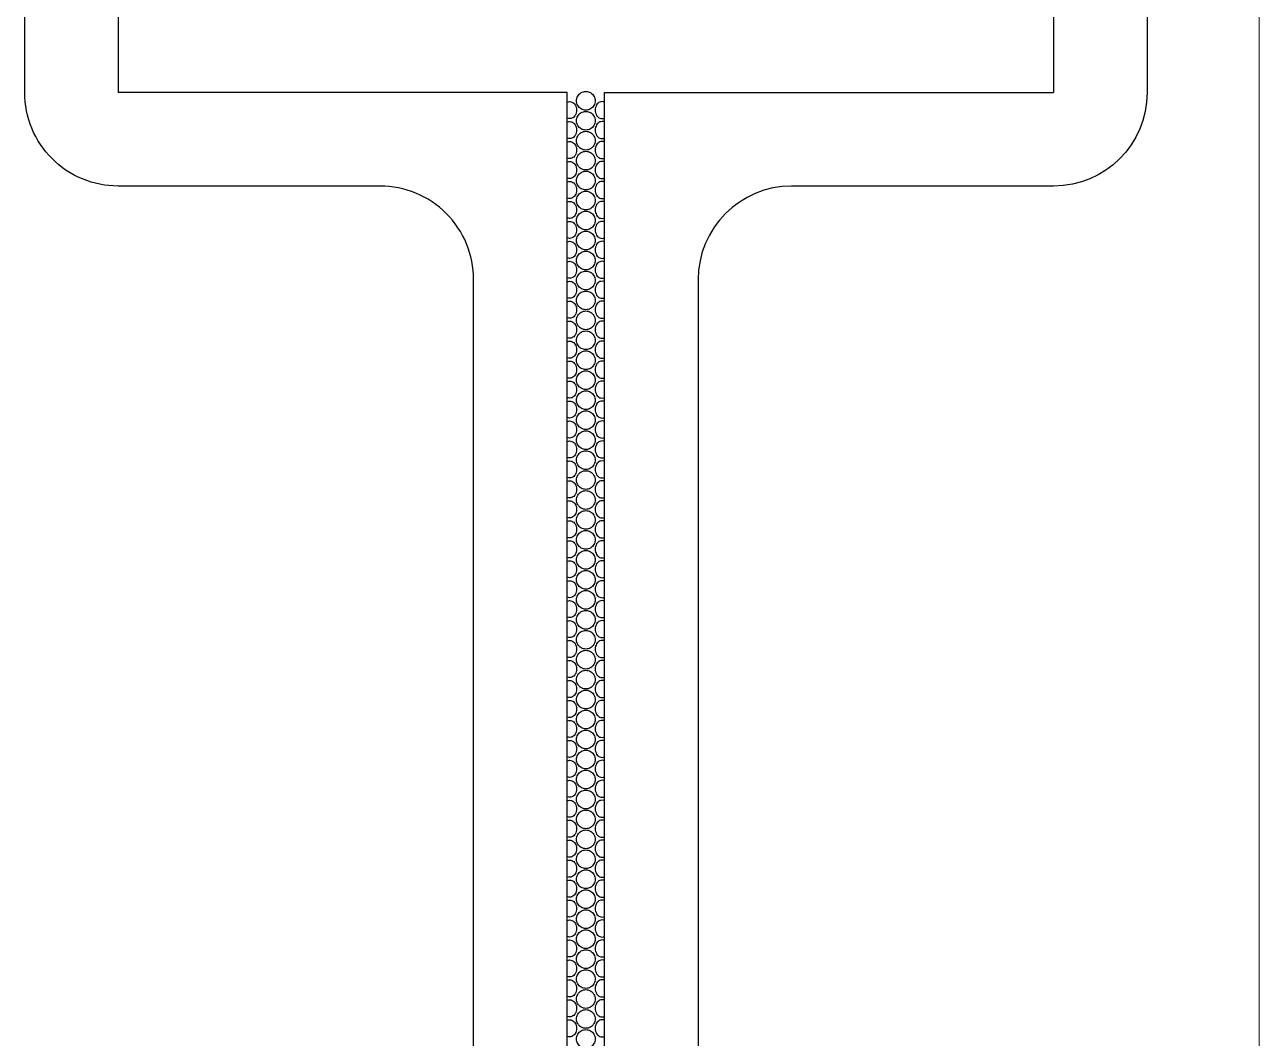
# Model space of a CAD drawing. Header units: millimetres. Extents: x 0 to 40, y 0 to 70.
# Drawn here: x 33.4 to 40, y 16.34 to 21.76 of the extents above; entities that cross this region are included whole.
import ezdxf

# ---------------------------------------------------------------- set-up
doc = ezdxf.new("R2010")
doc.units = ezdxf.units.MM
for name, color, linetype in [('Al Foil', 2, 'Continuous'), ('Cut Through All', 3, 'Continuous'), ('DEF POINTS', 7, 'Continuous')]:
    doc.layers.add(name, color=color, linetype=linetype)

msp = doc.modelspace()

# ---------------------------------------------------------------- linework, layer by layer
at = {"layer": 'Al Foil', "linetype": 'Continuous', "lineweight": 0}
msp.add_line((40, 70), (40, 0), dxfattribs=at)
at = {"layer": 'Al Foil'}
for p, q in [((33.9, 31.4), (33.9, 21.4)), ((38.9, 31.4), (38.9, 21.4)), ((36.3, 21.4), (33.9, 21.4)), ((36.3, 12.5), (36.3, 21.4)), ((36.5, 12.5), (36.5, 21.4)), ((36.5, 21.4), (38.9, 21.4))]:
    msp.add_line(p, q, dxfattribs=at)
for points in [[(36.45, 21.3559, -0.131652), (36.4433, 21.3309, -0.131652), (36.425, 21.3126, -0.131652), (36.4, 21.3059, -0.131652), (36.375, 21.3126, -0.131652), (36.3567, 21.3309, -0.131652), (36.35, 21.3559, -0.131652), (36.3567, 21.3809, -0.131652), (36.375, 21.3992, -0.131652), (36.4, 21.4059, -0.131652), (36.425, 21.3992, -0.131652), (36.4433, 21.3809, -0.131652)], [(36.45, 21.2492, -0.131652), (36.4433, 21.2242, -0.131652), (36.425, 21.2059, -0.131652), (36.4, 21.1992, -0.131652), (36.375, 21.2059, -0.131652), (36.3567, 21.2242, -0.131652), (36.35, 21.2492, -0.131652), (36.3567, 21.2742, -0.131652), (36.375, 21.2925, -0.131652), (36.4, 21.2992, -0.131652), (36.425, 21.2925, -0.131652), (36.4433, 21.2742, -0.131652)], [(36.45, 21.1425, -0.131652), (36.4433, 21.1175, -0.131652), (36.425, 21.0992, -0.131652), (36.4, 21.0925, -0.131652), (36.375, 21.0992, -0.131652), (36.3567, 21.1175, -0.131652), (36.35, 21.1425, -0.131652), (36.3567, 21.1675, -0.131652), (36.375, 21.1858, -0.131652), (36.4, 21.1925, -0.131652), (36.425, 21.1858, -0.131652), (36.4433, 21.1675, -0.131652)], [(36.45, 21.0358, -0.131652), (36.4433, 21.0108, -0.131652), (36.425, 20.9925, -0.131652), (36.4, 20.9858, -0.131652), (36.375, 20.9925, -0.131652), (36.3567, 21.0108, -0.131652), (36.35, 21.0358, -0.131652), (36.3567, 21.0608, -0.131652), (36.375, 21.0791, -0.131652), (36.4, 21.0858, -0.131652), (36.425, 21.0791, -0.131652), (36.4433, 21.0608, -0.131652)], [(36.45, 20.9291, -0.131652), (36.4433, 20.9041, -0.131652), (36.425, 20.8858, -0.131652), (36.4, 20.8791, -0.131652), (36.375, 20.8858, -0.131652), (36.3567, 20.9041, -0.131652), (36.35, 20.9291, -0.131652), (36.3567, 20.9541, -0.131652), (36.375, 20.9724, -0.131652), (36.4, 20.9791, -0.131652), (36.425, 20.9724, -0.131652), (36.4433, 20.9541, -0.131652)], [(36.45, 20.8224, -0.131652), (36.4433, 20.7974, -0.131652), (36.425, 20.7791, -0.131652), (36.4, 20.7724, -0.131652), (36.375, 20.7791, -0.131652), (36.3567, 20.7974, -0.131652), (36.35, 20.8224, -0.131652), (36.3567, 20.8474, -0.131652), (36.375, 20.8657, -0.131652), (36.4, 20.8724, -0.131652), (36.425, 20.8657, -0.131652), (36.4433, 20.8474, -0.131652)], [(36.45, 20.7157, -0.131652), (36.4433, 20.6907, -0.131652), (36.425, 20.6724, -0.131652), (36.4, 20.6657, -0.131652), (36.375, 20.6724, -0.131652), (36.3567, 20.6907, -0.131652), (36.35, 20.7157, -0.131652), (36.3567, 20.7407, -0.131652), (36.375, 20.759, -0.131652), (36.4, 20.7657, -0.131652), (36.425, 20.759, -0.131652), (36.4433, 20.7407, -0.131652)], [(36.45, 20.609, -0.131652), (36.4433, 20.584, -0.131652), (36.425, 20.5657, -0.131652), (36.4, 20.559, -0.131652), (36.375, 20.5657, -0.131652), (36.3567, 20.584, -0.131652), (36.35, 20.609, -0.131652), (36.3567, 20.634, -0.131652), (36.375, 20.6523, -0.131652), (36.4, 20.659, -0.131652), (36.425, 20.6523, -0.131652), (36.4433, 20.634, -0.131652)], [(36.45, 20.5023, -0.131652), (36.4433, 20.4773, -0.131652), (36.425, 20.459, -0.131652), (36.4, 20.4523, -0.131652), (36.375, 20.459, -0.131652), (36.3567, 20.4773, -0.131652), (36.35, 20.5023, -0.131652), (36.3567, 20.5273, -0.131652), (36.375, 20.5456, -0.131652), (36.4, 20.5523, -0.131652), (36.425, 20.5456, -0.131652), (36.4433, 20.5273, -0.131652)], [(36.45, 20.3956, -0.131652), (36.4433, 20.3706, -0.131652), (36.425, 20.3523, -0.131652), (36.4, 20.3456, -0.131652), (36.375, 20.3523, -0.131652), (36.3567, 20.3706, -0.131652), (36.35, 20.3956, -0.131652), (36.3567, 20.4206, -0.131652), (36.375, 20.4389, -0.131652), (36.4, 20.4456, -0.131652), (36.425, 20.4389, -0.131652), (36.4433, 20.4206, -0.131652)], [(36.45, 20.2889, -0.131652), (36.4433, 20.2639, -0.131652), (36.425, 20.2456, -0.131652), (36.4, 20.2389, -0.131652), (36.375, 20.2456, -0.131652), (36.3567, 20.2639, -0.131652), (36.35, 20.2889, -0.131652), (36.3567, 20.3139, -0.131652), (36.375, 20.3322, -0.131652), (36.4, 20.3389, -0.131652), (36.425, 20.3322, -0.131652), (36.4433, 20.3139, -0.131652)], [(36.45, 20.1822, -0.131652), (36.4433, 20.1572, -0.131652), (36.425, 20.1389, -0.131652), (36.4, 20.1322, -0.131652), (36.375, 20.1389, -0.131652), (36.3567, 20.1572, -0.131652), (36.35, 20.1822, -0.131652), (36.3567, 20.2072, -0.131652), (36.375, 20.2255, -0.131652), (36.4, 20.2322, -0.131652), (36.425, 20.2255, -0.131652), (36.4433, 20.2072, -0.131652)], [(36.45, 20.0755, -0.131652), (36.4433, 20.0505, -0.131652), (36.425, 20.0322, -0.131652), (36.4, 20.0255, -0.131652), (36.375, 20.0322, -0.131652), (36.3567, 20.0505, -0.131652), (36.35, 20.0755, -0.131652), (36.3567, 20.1005, -0.131652), (36.375, 20.1188, -0.131652), (36.4, 20.1255, -0.131652), (36.425, 20.1188, -0.131652), (36.4433, 20.1005, -0.131652)], [(36.45, 19.9688, -0.131652), (36.4433, 19.9438, -0.131652), (36.425, 19.9255, -0.131652), (36.4, 19.9188, -0.131652), (36.375, 19.9255, -0.131652), (36.3567, 19.9438, -0.131652), (36.35, 19.9688, -0.131652), (36.3567, 19.9938, -0.131652), (36.375, 20.0121, -0.131652), (36.4, 20.0188, -0.131652), (36.425, 20.0121, -0.131652), (36.4433, 19.9938, -0.131652)], [(36.45, 19.8621, -0.131652), (36.4433, 19.8371, -0.131652), (36.425, 19.8188, -0.131652), (36.4, 19.8121, -0.131652), (36.375, 19.8188, -0.131652), (36.3567, 19.8371, -0.131652), (36.35, 19.8621, -0.131652), (36.3567, 19.8871, -0.131652), (36.375, 19.9054, -0.131652), (36.4, 19.9121, -0.131652), (36.425, 19.9054, -0.131652), (36.4433, 19.8871, -0.131652)], [(36.45, 19.7554, -0.131652), (36.4433, 19.7304, -0.131652), (36.425, 19.7121, -0.131652), (36.4, 19.7054, -0.131652), (36.375, 19.7121, -0.131652), (36.3567, 19.7304, -0.131652), (36.35, 19.7554, -0.131652), (36.3567, 19.7804, -0.131652), (36.375, 19.7987, -0.131652), (36.4, 19.8054, -0.131652), (36.425, 19.7987, -0.131652), (36.4433, 19.7804, -0.131652)], [(36.45, 19.6487, -0.131652), (36.4433, 19.6237, -0.131652), (36.425, 19.6054, -0.131652), (36.4, 19.5987, -0.131652), (36.375, 19.6054, -0.131652), (36.3567, 19.6237, -0.131652), (36.35, 19.6487, -0.131652), (36.3567, 19.6737, -0.131652), (36.375, 19.692, -0.131652), (36.4, 19.6987, -0.131652), (36.425, 19.692, -0.131652), (36.4433, 19.6737, -0.131652)], [(36.45, 19.542, -0.131652), (36.4433, 19.517, -0.131652), (36.425, 19.4987, -0.131652), (36.4, 19.492, -0.131652), (36.375, 19.4987, -0.131652), (36.3567, 19.517, -0.131652), (36.35, 19.542, -0.131652), (36.3567, 19.567, -0.131652), (36.375, 19.5853, -0.131652), (36.4, 19.592, -0.131652), (36.425, 19.5853, -0.131652), (36.4433, 19.567, -0.131652)], [(36.45, 19.4353, -0.131652), (36.4433, 19.4103, -0.131652), (36.425, 19.392, -0.131652), (36.4, 19.3853, -0.131652), (36.375, 19.392, -0.131652), (36.3567, 19.4103, -0.131652), (36.35, 19.4353, -0.131652), (36.3567, 19.4603, -0.131652), (36.375, 19.4786, -0.131652), (36.4, 19.4853, -0.131652), (36.425, 19.4786, -0.131652), (36.4433, 19.4603, -0.131652)], [(36.45, 19.3286, -0.131652), (36.4433, 19.3036, -0.131652), (36.425, 19.2853, -0.131652), (36.4, 19.2786, -0.131652), (36.375, 19.2853, -0.131652), (36.3567, 19.3036, -0.131652), (36.35, 19.3286, -0.131652), (36.3567, 19.3536, -0.131652), (36.375, 19.3719, -0.131652), (36.4, 19.3786, -0.131652), (36.425, 19.3719, -0.131652), (36.4433, 19.3536, -0.131652)], [(36.45, 19.2219, -0.131652), (36.4433, 19.1969, -0.131652), (36.425, 19.1786, -0.131652), (36.4, 19.1719, -0.131652), (36.375, 19.1786, -0.131652), (36.3567, 19.1969, -0.131652), (36.35, 19.2219, -0.131652), (36.3567, 19.2469, -0.131652), (36.375, 19.2652, -0.131652), (36.4, 19.2719, -0.131652), (36.425, 19.2652, -0.131652), (36.4433, 19.2469, -0.131652)], [(36.45, 19.1152, -0.131652), (36.4433, 19.0902, -0.131652), (36.425, 19.0719, -0.131652), (36.4, 19.0652, -0.131652), (36.375, 19.0719, -0.131652), (36.3567, 19.0902, -0.131652), (36.35, 19.1152, -0.131652), (36.3567, 19.1402, -0.131652), (36.375, 19.1585, -0.131652), (36.4, 19.1652, -0.131652), (36.425, 19.1585, -0.131652), (36.4433, 19.1402, -0.131652)], [(36.45, 19.0085, -0.131652), (36.4433, 18.9835, -0.131652), (36.425, 18.9652, -0.131652), (36.4, 18.9585, -0.131652), (36.375, 18.9652, -0.131652), (36.3567, 18.9835, -0.131652), (36.35, 19.0085, -0.131652), (36.3567, 19.0335, -0.131652), (36.375, 19.0518, -0.131652), (36.4, 19.0585, -0.131652), (36.425, 19.0518, -0.131652), (36.4433, 19.0335, -0.131652)], [(36.45, 18.9018, -0.131652), (36.4433, 18.8768, -0.131652), (36.425, 18.8585, -0.131652), (36.4, 18.8518, -0.131652), (36.375, 18.8585, -0.131652), (36.3567, 18.8768, -0.131652), (36.35, 18.9018, -0.131652), (36.3567, 18.9268, -0.131652), (36.375, 18.9451, -0.131652), (36.4, 18.9518, -0.131652), (36.425, 18.9451, -0.131652), (36.4433, 18.9268, -0.131652)], [(36.45, 18.7951, -0.131652), (36.4433, 18.7701, -0.131652), (36.425, 18.7518, -0.131652), (36.4, 18.7451, -0.131652), (36.375, 18.7518, -0.131652), (36.3567, 18.7701, -0.131652), (36.35, 18.7951, -0.131652), (36.3567, 18.8201, -0.131652), (36.375, 18.8384, -0.131652), (36.4, 18.8451, -0.131652), (36.425, 18.8384, -0.131652), (36.4433, 18.8201, -0.131652)], [(36.45, 18.6884, -0.131652), (36.4433, 18.6634, -0.131652), (36.425, 18.6451, -0.131652), (36.4, 18.6384, -0.131652), (36.375, 18.6451, -0.131652), (36.3567, 18.6634, -0.131652), (36.35, 18.6884, -0.131652), (36.3567, 18.7134, -0.131652), (36.375, 18.7317, -0.131652), (36.4, 18.7384, -0.131652), (36.425, 18.7317, -0.131652), (36.4433, 18.7134, -0.131652)], [(36.45, 18.5817, -0.131652), (36.4433, 18.5567, -0.131652), (36.425, 18.5384, -0.131652), (36.4, 18.5317, -0.131652), (36.375, 18.5384, -0.131652), (36.3567, 18.5567, -0.131652), (36.35, 18.5817, -0.131652), (36.3567, 18.6067, -0.131652), (36.375, 18.625, -0.131652), (36.4, 18.6317, -0.131652), (36.425, 18.625, -0.131652), (36.4433, 18.6067, -0.131652)], [(36.45, 18.475, -0.131652), (36.4433, 18.45, -0.131652), (36.425, 18.4317, -0.131652), (36.4, 18.425, -0.131652), (36.375, 18.4317, -0.131652), (36.3567, 18.45, -0.131652), (36.35, 18.475, -0.131652), (36.3567, 18.5, -0.131652), (36.375, 18.5183, -0.131652), (36.4, 18.525, -0.131652), (36.425, 18.5183, -0.131652), (36.4433, 18.5, -0.131652)], [(36.45, 18.3683, -0.131652), (36.4433, 18.3433, -0.131652), (36.425, 18.325, -0.131652), (36.4, 18.3183, -0.131652), (36.375, 18.325, -0.131652), (36.3567, 18.3433, -0.131652), (36.35, 18.3683, -0.131652), (36.3567, 18.3933, -0.131652), (36.375, 18.4116, -0.131652), (36.4, 18.4183, -0.131652), (36.425, 18.4116, -0.131652), (36.4433, 18.3933, -0.131652)], [(36.45, 18.2616, -0.131652), (36.4433, 18.2366, -0.131652), (36.425, 18.2183, -0.131652), (36.4, 18.2116, -0.131652), (36.375, 18.2183, -0.131652), (36.3567, 18.2366, -0.131652), (36.35, 18.2616, -0.131652), (36.3567, 18.2866, -0.131652), (36.375, 18.3049, -0.131652), (36.4, 18.3116, -0.131652), (36.425, 18.3049, -0.131652), (36.4433, 18.2866, -0.131652)], [(36.45, 18.1549, -0.131652), (36.4433, 18.1299, -0.131652), (36.425, 18.1116, -0.131652), (36.4, 18.1049, -0.131652), (36.375, 18.1116, -0.131652), (36.3567, 18.1299, -0.131652), (36.35, 18.1549, -0.131652), (36.3567, 18.1799, -0.131652), (36.375, 18.1982, -0.131652), (36.4, 18.2049, -0.131652), (36.425, 18.1982, -0.131652), (36.4433, 18.1799, -0.131652)], [(36.45, 18.0482, -0.131652), (36.4433, 18.0232, -0.131652), (36.425, 18.0049, -0.131652), (36.4, 17.9982, -0.131652), (36.375, 18.0049, -0.131652), (36.3567, 18.0232, -0.131652), (36.35, 18.0482, -0.131652), (36.3567, 18.0732, -0.131652), (36.375, 18.0915, -0.131652), (36.4, 18.0982, -0.131652), (36.425, 18.0915, -0.131652), (36.4433, 18.0732, -0.131652)], [(36.45, 17.9415, -0.131652), (36.4433, 17.9165, -0.131652), (36.425, 17.8982, -0.131652), (36.4, 17.8915, -0.131652), (36.375, 17.8982, -0.131652), (36.3567, 17.9165, -0.131652), (36.35, 17.9415, -0.131652), (36.3567, 17.9665, -0.131652), (36.375, 17.9848, -0.131652), (36.4, 17.9915, -0.131652), (36.425, 17.9848, -0.131652), (36.4433, 17.9665, -0.131652)], [(36.45, 17.8348, -0.131652), (36.4433, 17.8098, -0.131652), (36.425, 17.7915, -0.131652), (36.4, 17.7848, -0.131652), (36.375, 17.7915, -0.131652), (36.3567, 17.8098, -0.131652), (36.35, 17.8348, -0.131652), (36.3567, 17.8598, -0.131652), (36.375, 17.8781, -0.131652), (36.4, 17.8848, -0.131652), (36.425, 17.8781, -0.131652), (36.4433, 17.8598, -0.131652)], [(36.45, 17.7281, -0.131652), (36.4433, 17.7031, -0.131652), (36.425, 17.6848, -0.131652), (36.4, 17.6781, -0.131652), (36.375, 17.6848, -0.131652), (36.3567, 17.7031, -0.131652), (36.35, 17.7281, -0.131652), (36.3567, 17.7531, -0.131652), (36.375, 17.7714, -0.131652), (36.4, 17.7781, -0.131652), (36.425, 17.7714, -0.131652), (36.4433, 17.7531, -0.131652)], [(36.45, 17.6214, -0.131652), (36.4433, 17.5964, -0.131652), (36.425, 17.5781, -0.131652), (36.4, 17.5714, -0.131652), (36.375, 17.5781, -0.131652), (36.3567, 17.5964, -0.131652), (36.35, 17.6214, -0.131652), (36.3567, 17.6464, -0.131652), (36.375, 17.6647, -0.131652), (36.4, 17.6714, -0.131652), (36.425, 17.6647, -0.131652), (36.4433, 17.6464, -0.131652)], [(36.45, 17.5147, -0.131652), (36.4433, 17.4897, -0.131652), (36.425, 17.4714, -0.131652), (36.4, 17.4647, -0.131652), (36.375, 17.4714, -0.131652), (36.3567, 17.4897, -0.131652), (36.35, 17.5147, -0.131652), (36.3567, 17.5397, -0.131652), (36.375, 17.558, -0.131652), (36.4, 17.5647, -0.131652), (36.425, 17.558, -0.131652), (36.4433, 17.5397, -0.131652)], [(36.45, 17.408, -0.131652), (36.4433, 17.383, -0.131652), (36.425, 17.3647, -0.131652), (36.4, 17.358, -0.131652), (36.375, 17.3647, -0.131652), (36.3567, 17.383, -0.131652), (36.35, 17.408, -0.131652), (36.3567, 17.433, -0.131652), (36.375, 17.4513, -0.131652), (36.4, 17.458, -0.131652), (36.425, 17.4513, -0.131652), (36.4433, 17.433, -0.131652)], [(36.45, 17.3013, -0.131652), (36.4433, 17.2763, -0.131652), (36.425, 17.258, -0.131652), (36.4, 17.2513, -0.131652), (36.375, 17.258, -0.131652), (36.3567, 17.2763, -0.131652), (36.35, 17.3013, -0.131652), (36.3567, 17.3263, -0.131652), (36.375, 17.3446, -0.131652), (36.4, 17.3513, -0.131652), (36.425, 17.3446, -0.131652), (36.4433, 17.3263, -0.131652)], [(36.45, 17.1946, -0.131652), (36.4433, 17.1696, -0.131652), (36.425, 17.1513, -0.131652), (36.4, 17.1446, -0.131652), (36.375, 17.1513, -0.131652), (36.3567, 17.1696, -0.131652), (36.35, 17.1946, -0.131652), (36.3567, 17.2196, -0.131652), (36.375, 17.2379, -0.131652), (36.4, 17.2446, -0.131652), (36.425, 17.2379, -0.131652), (36.4433, 17.2196, -0.131652)], [(36.45, 17.0879, -0.131652), (36.4433, 17.0629, -0.131652), (36.425, 17.0446, -0.131652), (36.4, 17.0379, -0.131652), (36.375, 17.0446, -0.131652), (36.3567, 17.0629, -0.131652), (36.35, 17.0879, -0.131652), (36.3567, 17.1129, -0.131652), (36.375, 17.1312, -0.131652), (36.4, 17.1379, -0.131652), (36.425, 17.1312, -0.131652), (36.4433, 17.1129, -0.131652)], [(36.45, 16.9812, -0.131652), (36.4433, 16.9562, -0.131652), (36.425, 16.9379, -0.131652), (36.4, 16.9312, -0.131652), (36.375, 16.9379, -0.131652), (36.3567, 16.9562, -0.131652), (36.35, 16.9812, -0.131652), (36.3567, 17.0062, -0.131652), (36.375, 17.0245, -0.131652), (36.4, 17.0312, -0.131652), (36.425, 17.0245, -0.131652), (36.4433, 17.0062, -0.131652)], [(36.45, 16.8745, -0.131652), (36.4433, 16.8495, -0.131652), (36.425, 16.8312, -0.131652), (36.4, 16.8245, -0.131652), (36.375, 16.8312, -0.131652), (36.3567, 16.8495, -0.131652), (36.35, 16.8745, -0.131652), (36.3567, 16.8995, -0.131652), (36.375, 16.9178, -0.131652), (36.4, 16.9245, -0.131652), (36.425, 16.9178, -0.131652), (36.4433, 16.8995, -0.131652)], [(36.45, 16.7678, -0.131652), (36.4433, 16.7428, -0.131652), (36.425, 16.7245, -0.131652), (36.4, 16.7178, -0.131652), (36.375, 16.7245, -0.131652), (36.3567, 16.7428, -0.131652), (36.35, 16.7678, -0.131652), (36.3567, 16.7928, -0.131652), (36.375, 16.8111, -0.131652), (36.4, 16.8178, -0.131652), (36.425, 16.8111, -0.131652), (36.4433, 16.7928, -0.131652)], [(36.45, 16.6611, -0.131652), (36.4433, 16.6361, -0.131652), (36.425, 16.6178, -0.131652), (36.4, 16.6111, -0.131652), (36.375, 16.6178, -0.131652), (36.3567, 16.6361, -0.131652), (36.35, 16.6611, -0.131652), (36.3567, 16.6861, -0.131652), (36.375, 16.7044, -0.131652), (36.4, 16.7111, -0.131652), (36.425, 16.7044, -0.131652), (36.4433, 16.6861, -0.131652)], [(36.45, 16.5544, -0.131652), (36.4433, 16.5294, -0.131652), (36.425, 16.5111, -0.131652), (36.4, 16.5044, -0.131652), (36.375, 16.5111, -0.131652), (36.3567, 16.5294, -0.131652), (36.35, 16.5544, -0.131652), (36.3567, 16.5794, -0.131652), (36.375, 16.5977, -0.131652), (36.4, 16.6044, -0.131652), (36.425, 16.5977, -0.131652), (36.4433, 16.5794, -0.131652)], [(36.45, 16.4477, -0.131652), (36.4433, 16.4227, -0.131652), (36.425, 16.4044, -0.131652), (36.4, 16.3977, -0.131652), (36.375, 16.4044, -0.131652), (36.3567, 16.4227, -0.131652), (36.35, 16.4477, -0.131652), (36.3567, 16.4727, -0.131652), (36.375, 16.491, -0.131652), (36.4, 16.4977, -0.131652), (36.425, 16.491, -0.131652), (36.4433, 16.4727, -0.131652)], [(36.45, 16.341, -0.131652), (36.4433, 16.316, -0.131652), (36.425, 16.2977, -0.131652), (36.4, 16.291, -0.131652), (36.375, 16.2977, -0.131652), (36.3567, 16.316, -0.131652), (36.35, 16.341, -0.131652), (36.3567, 16.366, -0.131652), (36.375, 16.3843, -0.131652), (36.4, 16.391, -0.131652), (36.425, 16.3843, -0.131652), (36.4433, 16.366, -0.131652)]]:
    msp.add_lwpolyline(points, format="xyb", close=True, dxfattribs=at)
for points in [[(36.3, 21.3492, -0.083562), (36.3132, 21.3514, -0.092794), (36.325, 21.3492, -0.170906), (36.3424, 21.3343, -0.131652), (36.35, 21.3059, -0.131652), (36.3424, 21.2775, -0.170906), (36.325, 21.2626, -0.092794), (36.3132, 21.2604, -0.083562), (36.3, 21.2626)], [(36.5, 21.3492, 0.083562), (36.4868, 21.3514, 0.092794), (36.475, 21.3492, 0.170906), (36.4576, 21.3343, 0.131652), (36.45, 21.3059, 0.131652), (36.4576, 21.2775, 0.170906), (36.475, 21.2626, 0.092794), (36.4868, 21.2604, 0.083562), (36.5, 21.2626)], [(36.3, 21.2425, -0.083562), (36.3132, 21.2447, -0.092794), (36.325, 21.2425, -0.170906), (36.3424, 21.2276, -0.131652), (36.35, 21.1992, -0.131652), (36.3424, 21.1708, -0.170906), (36.325, 21.1559, -0.092794), (36.3132, 21.1537, -0.083562), (36.3, 21.1559)], [(36.5, 21.2425, 0.083562), (36.4868, 21.2447, 0.092794), (36.475, 21.2425, 0.170906), (36.4576, 21.2276, 0.131652), (36.45, 21.1992, 0.131652), (36.4576, 21.1708, 0.170906), (36.475, 21.1559, 0.092794), (36.4868, 21.1537, 0.083562), (36.5, 21.1559)], [(36.3, 21.1358, -0.083562), (36.3132, 21.138, -0.092794), (36.325, 21.1358, -0.170906), (36.3424, 21.1209, -0.131652), (36.35, 21.0925, -0.131652), (36.3424, 21.0641, -0.170906), (36.325, 21.0492, -0.092794), (36.3132, 21.047, -0.083562), (36.3, 21.0492)], [(36.5, 21.1358, 0.083562), (36.4868, 21.138, 0.092794), (36.475, 21.1358, 0.170906), (36.4576, 21.1209, 0.131652), (36.45, 21.0925, 0.131652), (36.4576, 21.0641, 0.170906), (36.475, 21.0492, 0.092794), (36.4868, 21.047, 0.083562), (36.5, 21.0492)], [(36.3, 21.0291, -0.083562), (36.3132, 21.0313, -0.092794), (36.325, 21.0291, -0.170906), (36.3424, 21.0142, -0.131652), (36.35, 20.9858, -0.131652), (36.3424, 20.9574, -0.170906), (36.325, 20.9425, -0.092794), (36.3132, 20.9403, -0.083562), (36.3, 20.9425)], [(36.5, 21.0291, 0.083562), (36.4868, 21.0313, 0.092794), (36.475, 21.0291, 0.170906), (36.4576, 21.0142, 0.131652), (36.45, 20.9858, 0.131652), (36.4576, 20.9574, 0.170906), (36.475, 20.9425, 0.092794), (36.4868, 20.9403, 0.083562), (36.5, 20.9425)], [(36.3, 20.9224, -0.083562), (36.3132, 20.9246, -0.092794), (36.325, 20.9224, -0.170906), (36.3424, 20.9075, -0.131652), (36.35, 20.8791, -0.131652), (36.3424, 20.8507, -0.170906), (36.325, 20.8358, -0.092794), (36.3132, 20.8336, -0.083562), (36.3, 20.8358)], [(36.5, 20.9224, 0.083562), (36.4868, 20.9246, 0.092794), (36.475, 20.9224, 0.170906), (36.4576, 20.9075, 0.131652), (36.45, 20.8791, 0.131652), (36.4576, 20.8507, 0.170906), (36.475, 20.8358, 0.092794), (36.4868, 20.8336, 0.083562), (36.5, 20.8358)], [(36.3, 20.8157, -0.083562), (36.3132, 20.8179, -0.092794), (36.325, 20.8157, -0.170906), (36.3424, 20.8008, -0.131652), (36.35, 20.7724, -0.131652), (36.3424, 20.744, -0.170906), (36.325, 20.7291, -0.092794), (36.3132, 20.7269, -0.083562), (36.3, 20.7291)], [(36.5, 20.8157, 0.083562), (36.4868, 20.8179, 0.092794), (36.475, 20.8157, 0.170906), (36.4576, 20.8008, 0.131652), (36.45, 20.7724, 0.131652), (36.4576, 20.744, 0.170906), (36.475, 20.7291, 0.092794), (36.4868, 20.7269, 0.083562), (36.5, 20.7291)], [(36.3, 20.709, -0.083562), (36.3132, 20.7112, -0.092794), (36.325, 20.709, -0.170906), (36.3424, 20.6941, -0.131652), (36.35, 20.6657, -0.131652), (36.3424, 20.6373, -0.170906), (36.325, 20.6224, -0.092794), (36.3132, 20.6202, -0.083562), (36.3, 20.6224)], [(36.5, 20.709, 0.083562), (36.4868, 20.7112, 0.092794), (36.475, 20.709, 0.170906), (36.4576, 20.6941, 0.131652), (36.45, 20.6657, 0.131652), (36.4576, 20.6373, 0.170906), (36.475, 20.6224, 0.092794), (36.4868, 20.6202, 0.083562), (36.5, 20.6224)], [(36.3, 20.6023, -0.083562), (36.3132, 20.6045, -0.092794), (36.325, 20.6023, -0.170906), (36.3424, 20.5874, -0.131652), (36.35, 20.559, -0.131652), (36.3424, 20.5306, -0.170906), (36.325, 20.5157, -0.092794), (36.3132, 20.5135, -0.083562), (36.3, 20.5157)], [(36.5, 20.6023, 0.083562), (36.4868, 20.6045, 0.092794), (36.475, 20.6023, 0.170906), (36.4576, 20.5874, 0.131652), (36.45, 20.559, 0.131652), (36.4576, 20.5306, 0.170906), (36.475, 20.5157, 0.092794), (36.4868, 20.5135, 0.083562), (36.5, 20.5157)], [(36.3, 20.4956, -0.083562), (36.3132, 20.4978, -0.092794), (36.325, 20.4956, -0.170906), (36.3424, 20.4807, -0.131652), (36.35, 20.4523, -0.131652), (36.3424, 20.4239, -0.170906), (36.325, 20.409, -0.092794), (36.3132, 20.4068, -0.083562), (36.3, 20.409)], [(36.5, 20.4956, 0.083562), (36.4868, 20.4978, 0.092794), (36.475, 20.4956, 0.170906), (36.4576, 20.4807, 0.131652), (36.45, 20.4523, 0.131652), (36.4576, 20.4239, 0.170906), (36.475, 20.409, 0.092794), (36.4868, 20.4068, 0.083562), (36.5, 20.409)], [(36.3, 20.3889, -0.083562), (36.3132, 20.3911, -0.092794), (36.325, 20.3889, -0.170906), (36.3424, 20.374, -0.131652), (36.35, 20.3456, -0.131652), (36.3424, 20.3172, -0.170906), (36.325, 20.3023, -0.092794), (36.3132, 20.3001, -0.083562), (36.3, 20.3023)], [(36.5, 20.3889, 0.083562), (36.4868, 20.3911, 0.092794), (36.475, 20.3889, 0.170906), (36.4576, 20.374, 0.131652), (36.45, 20.3456, 0.131652), (36.4576, 20.3172, 0.170906), (36.475, 20.3023, 0.092794), (36.4868, 20.3001, 0.083562), (36.5, 20.3023)], [(36.3, 20.2822, -0.083562), (36.3132, 20.2844, -0.092794), (36.325, 20.2822, -0.170906), (36.3424, 20.2673, -0.131652), (36.35, 20.2389, -0.131652), (36.3424, 20.2105, -0.170906), (36.325, 20.1956, -0.092794), (36.3132, 20.1934, -0.083562), (36.3, 20.1956)], [(36.5, 20.2822, 0.083562), (36.4868, 20.2844, 0.092794), (36.475, 20.2822, 0.170906), (36.4576, 20.2673, 0.131652), (36.45, 20.2389, 0.131652), (36.4576, 20.2105, 0.170906), (36.475, 20.1956, 0.092794), (36.4868, 20.1934, 0.083562), (36.5, 20.1956)], [(36.3, 20.1755, -0.083562), (36.3132, 20.1777, -0.092794), (36.325, 20.1755, -0.170906), (36.3424, 20.1606, -0.131652), (36.35, 20.1322, -0.131652), (36.3424, 20.1038, -0.170906), (36.325, 20.0889, -0.092794), (36.3132, 20.0867, -0.083562), (36.3, 20.0889)], [(36.5, 20.1755, 0.083562), (36.4868, 20.1777, 0.092794), (36.475, 20.1755, 0.170906), (36.4576, 20.1606, 0.131652), (36.45, 20.1322, 0.131652), (36.4576, 20.1038, 0.170906), (36.475, 20.0889, 0.092794), (36.4868, 20.0867, 0.083562), (36.5, 20.0889)], [(36.3, 20.0688, -0.083562), (36.3132, 20.071, -0.092794), (36.325, 20.0688, -0.170906), (36.3424, 20.0539, -0.131652), (36.35, 20.0255, -0.131652), (36.3424, 19.9971, -0.170906), (36.325, 19.9822, -0.092794), (36.3132, 19.98, -0.083562), (36.3, 19.9822)], [(36.5, 20.0688, 0.083562), (36.4868, 20.071, 0.092794), (36.475, 20.0688, 0.170906), (36.4576, 20.0539, 0.131652), (36.45, 20.0255, 0.131652), (36.4576, 19.9971, 0.170906), (36.475, 19.9822, 0.092794), (36.4868, 19.98, 0.083562), (36.5, 19.9822)], [(36.3, 19.9621, -0.083562), (36.3132, 19.9643, -0.092794), (36.325, 19.9621, -0.170906), (36.3424, 19.9472, -0.131652), (36.35, 19.9188, -0.131652), (36.3424, 19.8904, -0.170906), (36.325, 19.8755, -0.092794), (36.3132, 19.8733, -0.083562), (36.3, 19.8755)], [(36.5, 19.9621, 0.083562), (36.4868, 19.9643, 0.092794), (36.475, 19.9621, 0.170906), (36.4576, 19.9472, 0.131652), (36.45, 19.9188, 0.131652), (36.4576, 19.8904, 0.170906), (36.475, 19.8755, 0.092794), (36.4868, 19.8733, 0.083562), (36.5, 19.8755)], [(36.3, 19.8554, -0.083562), (36.3132, 19.8576, -0.092794), (36.325, 19.8554, -0.170906), (36.3424, 19.8405, -0.131652), (36.35, 19.8121, -0.131652), (36.3424, 19.7837, -0.170906), (36.325, 19.7688, -0.092794), (36.3132, 19.7666, -0.083562), (36.3, 19.7688)], [(36.5, 19.8554, 0.083562), (36.4868, 19.8576, 0.092794), (36.475, 19.8554, 0.170906), (36.4576, 19.8405, 0.131652), (36.45, 19.8121, 0.131652), (36.4576, 19.7837, 0.170906), (36.475, 19.7688, 0.092794), (36.4868, 19.7666, 0.083562), (36.5, 19.7688)], [(36.3, 19.7487, -0.083562), (36.3132, 19.7509, -0.092794), (36.325, 19.7487, -0.170906), (36.3424, 19.7338, -0.131652), (36.35, 19.7054, -0.131652), (36.3424, 19.677, -0.170906), (36.325, 19.6621, -0.092794), (36.3132, 19.6599, -0.083562), (36.3, 19.6621)], [(36.5, 19.7487, 0.083562), (36.4868, 19.7509, 0.092794), (36.475, 19.7487, 0.170906), (36.4576, 19.7338, 0.131652), (36.45, 19.7054, 0.131652), (36.4576, 19.677, 0.170906), (36.475, 19.6621, 0.092794), (36.4868, 19.6599, 0.083562), (36.5, 19.6621)], [(36.3, 19.642, -0.083562), (36.3132, 19.6442, -0.092794), (36.325, 19.642, -0.170906), (36.3424, 19.6271, -0.131652), (36.35, 19.5987, -0.131652), (36.3424, 19.5703, -0.170906), (36.325, 19.5554, -0.092794), (36.3132, 19.5532, -0.083562), (36.3, 19.5554)], [(36.5, 19.642, 0.083562), (36.4868, 19.6442, 0.092794), (36.475, 19.642, 0.170906), (36.4576, 19.6271, 0.131652), (36.45, 19.5987, 0.131652), (36.4576, 19.5703, 0.170906), (36.475, 19.5554, 0.092794), (36.4868, 19.5532, 0.083562), (36.5, 19.5554)], [(36.3, 19.5353, -0.083562), (36.3132, 19.5375, -0.092794), (36.325, 19.5353, -0.170906), (36.3424, 19.5204, -0.131652), (36.35, 19.492, -0.131652), (36.3424, 19.4636, -0.170906), (36.325, 19.4487, -0.092794), (36.3132, 19.4465, -0.083562), (36.3, 19.4487)], [(36.5, 19.5353, 0.083562), (36.4868, 19.5375, 0.092794), (36.475, 19.5353, 0.170906), (36.4576, 19.5204, 0.131652), (36.45, 19.492, 0.131652), (36.4576, 19.4636, 0.170906), (36.475, 19.4487, 0.092794), (36.4868, 19.4465, 0.083562), (36.5, 19.4487)], [(36.3, 19.4286, -0.083562), (36.3132, 19.4308, -0.092794), (36.325, 19.4286, -0.170906), (36.3424, 19.4137, -0.131652), (36.35, 19.3853, -0.131652), (36.3424, 19.3569, -0.170906), (36.325, 19.342, -0.092794), (36.3132, 19.3398, -0.083562), (36.3, 19.342)], [(36.5, 19.4286, 0.083562), (36.4868, 19.4308, 0.092794), (36.475, 19.4286, 0.170906), (36.4576, 19.4137, 0.131652), (36.45, 19.3853, 0.131652), (36.4576, 19.3569, 0.170906), (36.475, 19.342, 0.092794), (36.4868, 19.3398, 0.083562), (36.5, 19.342)], [(36.3, 19.3219, -0.083562), (36.3132, 19.3241, -0.092794), (36.325, 19.3219, -0.170906), (36.3424, 19.307, -0.131652), (36.35, 19.2786, -0.131652), (36.3424, 19.2502, -0.170906), (36.325, 19.2353, -0.092794), (36.3132, 19.2331, -0.083562), (36.3, 19.2353)], [(36.5, 19.3219, 0.083562), (36.4868, 19.3241, 0.092794), (36.475, 19.3219, 0.170906), (36.4576, 19.307, 0.131652), (36.45, 19.2786, 0.131652), (36.4576, 19.2502, 0.170906), (36.475, 19.2353, 0.092794), (36.4868, 19.2331, 0.083562), (36.5, 19.2353)], [(36.3, 19.2152, -0.083562), (36.3132, 19.2174, -0.092794), (36.325, 19.2152, -0.170906), (36.3424, 19.2003, -0.131652), (36.35, 19.1719, -0.131652), (36.3424, 19.1435, -0.170906), (36.325, 19.1286, -0.092794), (36.3132, 19.1264, -0.083562), (36.3, 19.1286)], [(36.5, 19.2152, 0.083562), (36.4868, 19.2174, 0.092794), (36.475, 19.2152, 0.170906), (36.4576, 19.2003, 0.131652), (36.45, 19.1719, 0.131652), (36.4576, 19.1435, 0.170906), (36.475, 19.1286, 0.092794), (36.4868, 19.1264, 0.083562), (36.5, 19.1286)], [(36.3, 19.1085, -0.083562), (36.3132, 19.1107, -0.092794), (36.325, 19.1085, -0.170906), (36.3424, 19.0936, -0.131652), (36.35, 19.0652, -0.131652), (36.3424, 19.0368, -0.170906), (36.325, 19.0219, -0.092794), (36.3132, 19.0197, -0.083562), (36.3, 19.0219)], [(36.5, 19.1085, 0.083562), (36.4868, 19.1107, 0.092794), (36.475, 19.1085, 0.170906), (36.4576, 19.0936, 0.131652), (36.45, 19.0652, 0.131652), (36.4576, 19.0368, 0.170906), (36.475, 19.0219, 0.092794), (36.4868, 19.0197, 0.083562), (36.5, 19.0219)], [(36.3, 19.0018, -0.083562), (36.3132, 19.004, -0.092794), (36.325, 19.0018, -0.170906), (36.3424, 18.9869, -0.131652), (36.35, 18.9585, -0.131652), (36.3424, 18.9301, -0.170906), (36.325, 18.9152, -0.092794), (36.3132, 18.913, -0.083562), (36.3, 18.9152)], [(36.5, 19.0018, 0.083562), (36.4868, 19.004, 0.092794), (36.475, 19.0018, 0.170906), (36.4576, 18.9869, 0.131652), (36.45, 18.9585, 0.131652), (36.4576, 18.9301, 0.170906), (36.475, 18.9152, 0.092794), (36.4868, 18.913, 0.083562), (36.5, 18.9152)], [(36.3, 18.8951, -0.083562), (36.3132, 18.8973, -0.092794), (36.325, 18.8951, -0.170906), (36.3424, 18.8802, -0.131652), (36.35, 18.8518, -0.131652), (36.3424, 18.8234, -0.170906), (36.325, 18.8085, -0.092794), (36.3132, 18.8063, -0.083562), (36.3, 18.8085)], [(36.5, 18.8951, 0.083562), (36.4868, 18.8973, 0.092794), (36.475, 18.8951, 0.170906), (36.4576, 18.8802, 0.131652), (36.45, 18.8518, 0.131652), (36.4576, 18.8234, 0.170906), (36.475, 18.8085, 0.092794), (36.4868, 18.8063, 0.083562), (36.5, 18.8085)], [(36.3, 18.7884, -0.083562), (36.3132, 18.7906, -0.092794), (36.325, 18.7884, -0.170906), (36.3424, 18.7735, -0.131652), (36.35, 18.7451, -0.131652), (36.3424, 18.7167, -0.170906), (36.325, 18.7018, -0.092794), (36.3132, 18.6996, -0.083562), (36.3, 18.7018)], [(36.5, 18.7884, 0.083562), (36.4868, 18.7906, 0.092794), (36.475, 18.7884, 0.170906), (36.4576, 18.7735, 0.131652), (36.45, 18.7451, 0.131652), (36.4576, 18.7167, 0.170906), (36.475, 18.7018, 0.092794), (36.4868, 18.6996, 0.083562), (36.5, 18.7018)], [(36.3, 18.6817, -0.083562), (36.3132, 18.6839, -0.092794), (36.325, 18.6817, -0.170906), (36.3424, 18.6668, -0.131652), (36.35, 18.6384, -0.131652), (36.3424, 18.61, -0.170906), (36.325, 18.5951, -0.092794), (36.3132, 18.5929, -0.083562), (36.3, 18.5951)], [(36.5, 18.6817, 0.083562), (36.4868, 18.6839, 0.092794), (36.475, 18.6817, 0.170906), (36.4576, 18.6668, 0.131652), (36.45, 18.6384, 0.131652), (36.4576, 18.61, 0.170906), (36.475, 18.5951, 0.092794), (36.4868, 18.5929, 0.083562), (36.5, 18.5951)], [(36.3, 18.575, -0.083562), (36.3132, 18.5772, -0.092794), (36.325, 18.575, -0.170906), (36.3424, 18.5601, -0.131652), (36.35, 18.5317, -0.131652), (36.3424, 18.5033, -0.170906), (36.325, 18.4884, -0.092794), (36.3132, 18.4862, -0.083562), (36.3, 18.4884)], [(36.5, 18.575, 0.083562), (36.4868, 18.5772, 0.092794), (36.475, 18.575, 0.170906), (36.4576, 18.5601, 0.131652), (36.45, 18.5317, 0.131652), (36.4576, 18.5033, 0.170906), (36.475, 18.4884, 0.092794), (36.4868, 18.4862, 0.083562), (36.5, 18.4884)], [(36.3, 18.4683, -0.083562), (36.3132, 18.4705, -0.092794), (36.325, 18.4683, -0.170906), (36.3424, 18.4534, -0.131652), (36.35, 18.425, -0.131652), (36.3424, 18.3966, -0.170906), (36.325, 18.3817, -0.092794), (36.3132, 18.3795, -0.083562), (36.3, 18.3817)], [(36.5, 18.4683, 0.083562), (36.4868, 18.4705, 0.092794), (36.475, 18.4683, 0.170906), (36.4576, 18.4534, 0.131652), (36.45, 18.425, 0.131652), (36.4576, 18.3966, 0.170906), (36.475, 18.3817, 0.092794), (36.4868, 18.3795, 0.083562), (36.5, 18.3817)], [(36.3, 18.3616, -0.083562), (36.3132, 18.3638, -0.092794), (36.325, 18.3616, -0.170906), (36.3424, 18.3467, -0.131652), (36.35, 18.3183, -0.131652), (36.3424, 18.2899, -0.170906), (36.325, 18.275, -0.092794), (36.3132, 18.2728, -0.083562), (36.3, 18.275)], [(36.5, 18.3616, 0.083562), (36.4868, 18.3638, 0.092794), (36.475, 18.3616, 0.170906), (36.4576, 18.3467, 0.131652), (36.45, 18.3183, 0.131652), (36.4576, 18.2899, 0.170906), (36.475, 18.275, 0.092794), (36.4868, 18.2728, 0.083562), (36.5, 18.275)], [(36.3, 18.2549, -0.083562), (36.3132, 18.2571, -0.092794), (36.325, 18.2549, -0.170906), (36.3424, 18.24, -0.131652), (36.35, 18.2116, -0.131652), (36.3424, 18.1832, -0.170906), (36.325, 18.1683, -0.092794), (36.3132, 18.1661, -0.083562), (36.3, 18.1683)], [(36.5, 18.2549, 0.083562), (36.4868, 18.2571, 0.092794), (36.475, 18.2549, 0.170906), (36.4576, 18.24, 0.131652), (36.45, 18.2116, 0.131652), (36.4576, 18.1832, 0.170906), (36.475, 18.1683, 0.092794), (36.4868, 18.1661, 0.083562), (36.5, 18.1683)], [(36.3, 18.1482, -0.083562), (36.3132, 18.1504, -0.092794), (36.325, 18.1482, -0.170906), (36.3424, 18.1333, -0.131652), (36.35, 18.1049, -0.131652), (36.3424, 18.0765, -0.170906), (36.325, 18.0616, -0.092794), (36.3132, 18.0594, -0.083562), (36.3, 18.0616)], [(36.5, 18.1482, 0.083562), (36.4868, 18.1504, 0.092794), (36.475, 18.1482, 0.170906), (36.4576, 18.1333, 0.131652), (36.45, 18.1049, 0.131652), (36.4576, 18.0765, 0.170906), (36.475, 18.0616, 0.092794), (36.4868, 18.0594, 0.083562), (36.5, 18.0616)], [(36.3, 18.0415, -0.083562), (36.3132, 18.0437, -0.092794), (36.325, 18.0415, -0.170906), (36.3424, 18.0266, -0.131652), (36.35, 17.9982, -0.131652), (36.3424, 17.9698, -0.170906), (36.325, 17.9549, -0.092794), (36.3132, 17.9527, -0.083562), (36.3, 17.9549)], [(36.5, 18.0415, 0.083562), (36.4868, 18.0437, 0.092794), (36.475, 18.0415, 0.170906), (36.4576, 18.0266, 0.131652), (36.45, 17.9982, 0.131652), (36.4576, 17.9698, 0.170906), (36.475, 17.9549, 0.092794), (36.4868, 17.9527, 0.083562), (36.5, 17.9549)], [(36.3, 17.9348, -0.083562), (36.3132, 17.937, -0.092794), (36.325, 17.9348, -0.170906), (36.3424, 17.9199, -0.131652), (36.35, 17.8915, -0.131652), (36.3424, 17.8631, -0.170906), (36.325, 17.8482, -0.092794), (36.3132, 17.846, -0.083562), (36.3, 17.8482)], [(36.5, 17.9348, 0.083562), (36.4868, 17.937, 0.092794), (36.475, 17.9348, 0.170906), (36.4576, 17.9199, 0.131652), (36.45, 17.8915, 0.131652), (36.4576, 17.8631, 0.170906), (36.475, 17.8482, 0.092794), (36.4868, 17.846, 0.083562), (36.5, 17.8482)], [(36.3, 17.8281, -0.083562), (36.3132, 17.8303, -0.092794), (36.325, 17.8281, -0.170906), (36.3424, 17.8132, -0.131652), (36.35, 17.7848, -0.131652), (36.3424, 17.7564, -0.170906), (36.325, 17.7415, -0.092794), (36.3132, 17.7393, -0.083562), (36.3, 17.7415)], [(36.5, 17.8281, 0.083562), (36.4868, 17.8303, 0.092794), (36.475, 17.8281, 0.170906), (36.4576, 17.8132, 0.131652), (36.45, 17.7848, 0.131652), (36.4576, 17.7564, 0.170906), (36.475, 17.7415, 0.092794), (36.4868, 17.7393, 0.083562), (36.5, 17.7415)], [(36.3, 17.7214, -0.083562), (36.3132, 17.7236, -0.092794), (36.325, 17.7214, -0.170906), (36.3424, 17.7065, -0.131652), (36.35, 17.6781, -0.131652), (36.3424, 17.6497, -0.170906), (36.325, 17.6348, -0.092794), (36.3132, 17.6326, -0.083562), (36.3, 17.6348)], [(36.5, 17.7214, 0.083562), (36.4868, 17.7236, 0.092794), (36.475, 17.7214, 0.170906), (36.4576, 17.7065, 0.131652), (36.45, 17.6781, 0.131652), (36.4576, 17.6497, 0.170906), (36.475, 17.6348, 0.092794), (36.4868, 17.6326, 0.083562), (36.5, 17.6348)], [(36.3, 17.6147, -0.083562), (36.3132, 17.6169, -0.092794), (36.325, 17.6147, -0.170906), (36.3424, 17.5998, -0.131652), (36.35, 17.5714, -0.131652), (36.3424, 17.543, -0.170906), (36.325, 17.5281, -0.092794), (36.3132, 17.5259, -0.083562), (36.3, 17.5281)], [(36.5, 17.6147, 0.083562), (36.4868, 17.6169, 0.092794), (36.475, 17.6147, 0.170906), (36.4576, 17.5998, 0.131652), (36.45, 17.5714, 0.131652), (36.4576, 17.543, 0.170906), (36.475, 17.5281, 0.092794), (36.4868, 17.5259, 0.083562), (36.5, 17.5281)], [(36.3, 17.508, -0.083562), (36.3132, 17.5102, -0.092794), (36.325, 17.508, -0.170906), (36.3424, 17.4931, -0.131652), (36.35, 17.4647, -0.131652), (36.3424, 17.4363, -0.170906), (36.325, 17.4214, -0.092794), (36.3132, 17.4192, -0.083562), (36.3, 17.4214)], [(36.5, 17.508, 0.083562), (36.4868, 17.5102, 0.092794), (36.475, 17.508, 0.170906), (36.4576, 17.4931, 0.131652), (36.45, 17.4647, 0.131652), (36.4576, 17.4363, 0.170906), (36.475, 17.4214, 0.092794), (36.4868, 17.4192, 0.083562), (36.5, 17.4214)], [(36.3, 17.4013, -0.083562), (36.3132, 17.4035, -0.092794), (36.325, 17.4013, -0.170906), (36.3424, 17.3864, -0.131652), (36.35, 17.358, -0.131652), (36.3424, 17.3296, -0.170906), (36.325, 17.3147, -0.092794), (36.3132, 17.3125, -0.083562), (36.3, 17.3147)], [(36.5, 17.4013, 0.083562), (36.4868, 17.4035, 0.092794), (36.475, 17.4013, 0.170906), (36.4576, 17.3864, 0.131652), (36.45, 17.358, 0.131652), (36.4576, 17.3296, 0.170906), (36.475, 17.3147, 0.092794), (36.4868, 17.3125, 0.083562), (36.5, 17.3147)], [(36.3, 17.2946, -0.083562), (36.3132, 17.2968, -0.092794), (36.325, 17.2946, -0.170906), (36.3424, 17.2797, -0.131652), (36.35, 17.2513, -0.131652), (36.3424, 17.2229, -0.170906), (36.325, 17.208, -0.092794), (36.3132, 17.2058, -0.083562), (36.3, 17.208)], [(36.5, 17.2946, 0.083562), (36.4868, 17.2968, 0.092794), (36.475, 17.2946, 0.170906), (36.4576, 17.2797, 0.131652), (36.45, 17.2513, 0.131652), (36.4576, 17.2229, 0.170906), (36.475, 17.208, 0.092794), (36.4868, 17.2058, 0.083562), (36.5, 17.208)], [(36.3, 17.1879, -0.083562), (36.3132, 17.1901, -0.092794), (36.325, 17.1879, -0.170906), (36.3424, 17.173, -0.131652), (36.35, 17.1446, -0.131652), (36.3424, 17.1162, -0.170906), (36.325, 17.1013, -0.092794), (36.3132, 17.0991, -0.083562), (36.3, 17.1013)], [(36.5, 17.1879, 0.083562), (36.4868, 17.1901, 0.092794), (36.475, 17.1879, 0.170906), (36.4576, 17.173, 0.131652), (36.45, 17.1446, 0.131652), (36.4576, 17.1162, 0.170906), (36.475, 17.1013, 0.092794), (36.4868, 17.0991, 0.083562), (36.5, 17.1013)], [(36.3, 17.0812, -0.083562), (36.3132, 17.0835, -0.092794), (36.325, 17.0812, -0.170906), (36.3424, 17.0663, -0.131652), (36.35, 17.0379, -0.131652), (36.3424, 17.0095, -0.170906), (36.325, 16.9946, -0.092794), (36.3132, 16.9924, -0.083562), (36.3, 16.9946)], [(36.5, 17.0812, 0.083562), (36.4868, 17.0835, 0.092794), (36.475, 17.0812, 0.170906), (36.4576, 17.0663, 0.131652), (36.45, 17.0379, 0.131652), (36.4576, 17.0095, 0.170906), (36.475, 16.9946, 0.092794), (36.4868, 16.9924, 0.083562), (36.5, 16.9946)], [(36.3, 16.9745, -0.083562), (36.3132, 16.9768, -0.092794), (36.325, 16.9745, -0.170906), (36.3424, 16.9596, -0.131652), (36.35, 16.9312, -0.131652), (36.3424, 16.9028, -0.170906), (36.325, 16.8879, -0.092794), (36.3132, 16.8857, -0.083562), (36.3, 16.8879)], [(36.5, 16.9745, 0.083562), (36.4868, 16.9768, 0.092794), (36.475, 16.9745, 0.170906), (36.4576, 16.9596, 0.131652), (36.45, 16.9312, 0.131652), (36.4576, 16.9028, 0.170906), (36.475, 16.8879, 0.092794), (36.4868, 16.8857, 0.083562), (36.5, 16.8879)], [(36.3, 16.8678, -0.083562), (36.3132, 16.8701, -0.092794), (36.325, 16.8678, -0.170906), (36.3424, 16.8529, -0.131652), (36.35, 16.8245, -0.131652), (36.3424, 16.7961, -0.170906), (36.325, 16.7812, -0.092794), (36.3132, 16.779, -0.083562), (36.3, 16.7812)], [(36.5, 16.8678, 0.083562), (36.4868, 16.8701, 0.092794), (36.475, 16.8678, 0.170906), (36.4576, 16.8529, 0.131652), (36.45, 16.8245, 0.131652), (36.4576, 16.7961, 0.170906), (36.475, 16.7812, 0.092794), (36.4868, 16.779, 0.083562), (36.5, 16.7812)], [(36.3, 16.7611, -0.083562), (36.3132, 16.7634, -0.092794), (36.325, 16.7611, -0.170906), (36.3424, 16.7462, -0.131652), (36.35, 16.7178, -0.131652), (36.3424, 16.6894, -0.170906), (36.325, 16.6745, -0.092794), (36.3132, 16.6723, -0.083562), (36.3, 16.6745)], [(36.5, 16.7611, 0.083562), (36.4868, 16.7634, 0.092794), (36.475, 16.7611, 0.170906), (36.4576, 16.7462, 0.131652), (36.45, 16.7178, 0.131652), (36.4576, 16.6894, 0.170906), (36.475, 16.6745, 0.092794), (36.4868, 16.6723, 0.083562), (36.5, 16.6745)], [(36.3, 16.6544, -0.083562), (36.3132, 16.6567, -0.092794), (36.325, 16.6544, -0.170906), (36.3424, 16.6395, -0.131652), (36.35, 16.6111, -0.131652), (36.3424, 16.5827, -0.170906), (36.325, 16.5678, -0.092794), (36.3132, 16.5656, -0.083562), (36.3, 16.5678)], [(36.5, 16.6544, 0.083562), (36.4868, 16.6567, 0.092794), (36.475, 16.6544, 0.170906), (36.4576, 16.6395, 0.131652), (36.45, 16.6111, 0.131652), (36.4576, 16.5827, 0.170906), (36.475, 16.5678, 0.092794), (36.4868, 16.5656, 0.083562), (36.5, 16.5678)], [(36.3, 16.5477, -0.083562), (36.3132, 16.55, -0.092794), (36.325, 16.5477, -0.170906), (36.3424, 16.5328, -0.131652), (36.35, 16.5044, -0.131652), (36.3424, 16.476, -0.170906), (36.325, 16.4611, -0.092794), (36.3132, 16.4589, -0.083562), (36.3, 16.4611)], [(36.5, 16.5477, 0.083562), (36.4868, 16.55, 0.092794), (36.475, 16.5477, 0.170906), (36.4576, 16.5328, 0.131652), (36.45, 16.5044, 0.131652), (36.4576, 16.476, 0.170906), (36.475, 16.4611, 0.092794), (36.4868, 16.4589, 0.083562), (36.5, 16.4611)], [(36.3, 16.441, -0.083562), (36.3132, 16.4433, -0.092794), (36.325, 16.441, -0.170906), (36.3424, 16.4261, -0.131652), (36.35, 16.3977, -0.131652), (36.3424, 16.3693, -0.170906), (36.325, 16.3544, -0.092794), (36.3132, 16.3522, -0.083562), (36.3, 16.3544)], [(36.5, 16.441, 0.083562), (36.4868, 16.4433, 0.092794), (36.475, 16.441, 0.170906), (36.4576, 16.4261, 0.131652), (36.45, 16.3977, 0.131652), (36.4576, 16.3693, 0.170906), (36.475, 16.3544, 0.092794), (36.4868, 16.3522, 0.083562), (36.5, 16.3544)]]:
    msp.add_lwpolyline(points, format="xyb", dxfattribs=at)
at = {"layer": 'Cut Through All'}
msp.add_lwpolyline([(33.9, 1.9997, -0.414214), (33.4, 2.4997), (33.4, 12.5003, -0.414214), (33.9, 13.0003), (35.3, 13.0003, 0.414214), (35.8, 13.5003), (35.8, 20.4, 0.414214), (35.3, 20.9), (33.9, 20.9, -0.414214), (33.4, 21.4), (33.4, 31.4, -0.414214), (33.9, 31.9), (38.9, 31.9, -0.414214), (39.4, 31.4), (39.4, 21.3999, -0.414182), (38.9001, 20.8999), (37.4999, 20.8998, 0.414182), (37, 20.3998), (37, 13.5003, 0.414214), (37.5, 13.0003), (38.9, 13.0003, -0.414214), (39.4, 12.5003), (39.4, 2.4997, -0.414214), (38.9, 1.9997)], format="xyb", close=True, dxfattribs=at)
at = {"layer": 'DEF POINTS', "linetype": 'Continuous', "lineweight": 0}
msp.add_line((40, 70), (40, 0), dxfattribs=at)

doc.saveas('drawing.dxf')
